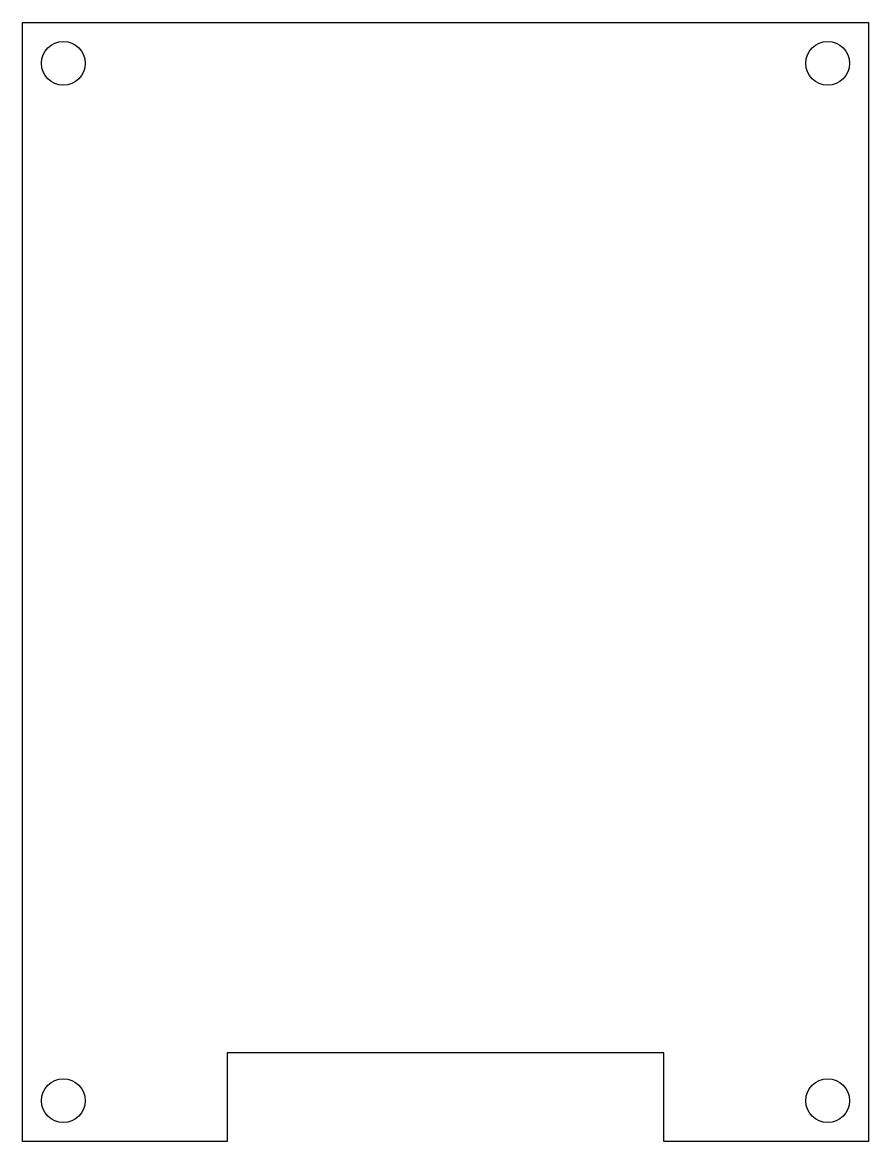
# Model space of a CAD drawing. Header units: millimetres. Extents: x 0 to 62, y -82 to 0.
import ezdxf

# ---------------------------------------------------------------- set-up
doc = ezdxf.new("R2010")
doc.units = ezdxf.units.MM
doc.layers.get('0').update_dxf_attribs({"lineweight": 25})

msp = doc.modelspace()

# ---------------------------------------------------------------- linework, layer by layer
for p, q in [((0, 0), (62, 0)), ((0, -82), (0, 0)), ((62, 0), (62, -82)), ((47, -75.5), (15, -75.5)), ((15, -75.5), (15, -82)), ((47, -82), (47, -75.5)), ((15, -82), (0, -82)), ((62, -82), (47, -82))]:
    msp.add_line(p, q)
for centre in [(3, -3), (59, -3), (3, -79), (59, -79)]:
    msp.add_circle(centre, 1.6)

doc.saveas('drawing.dxf')
